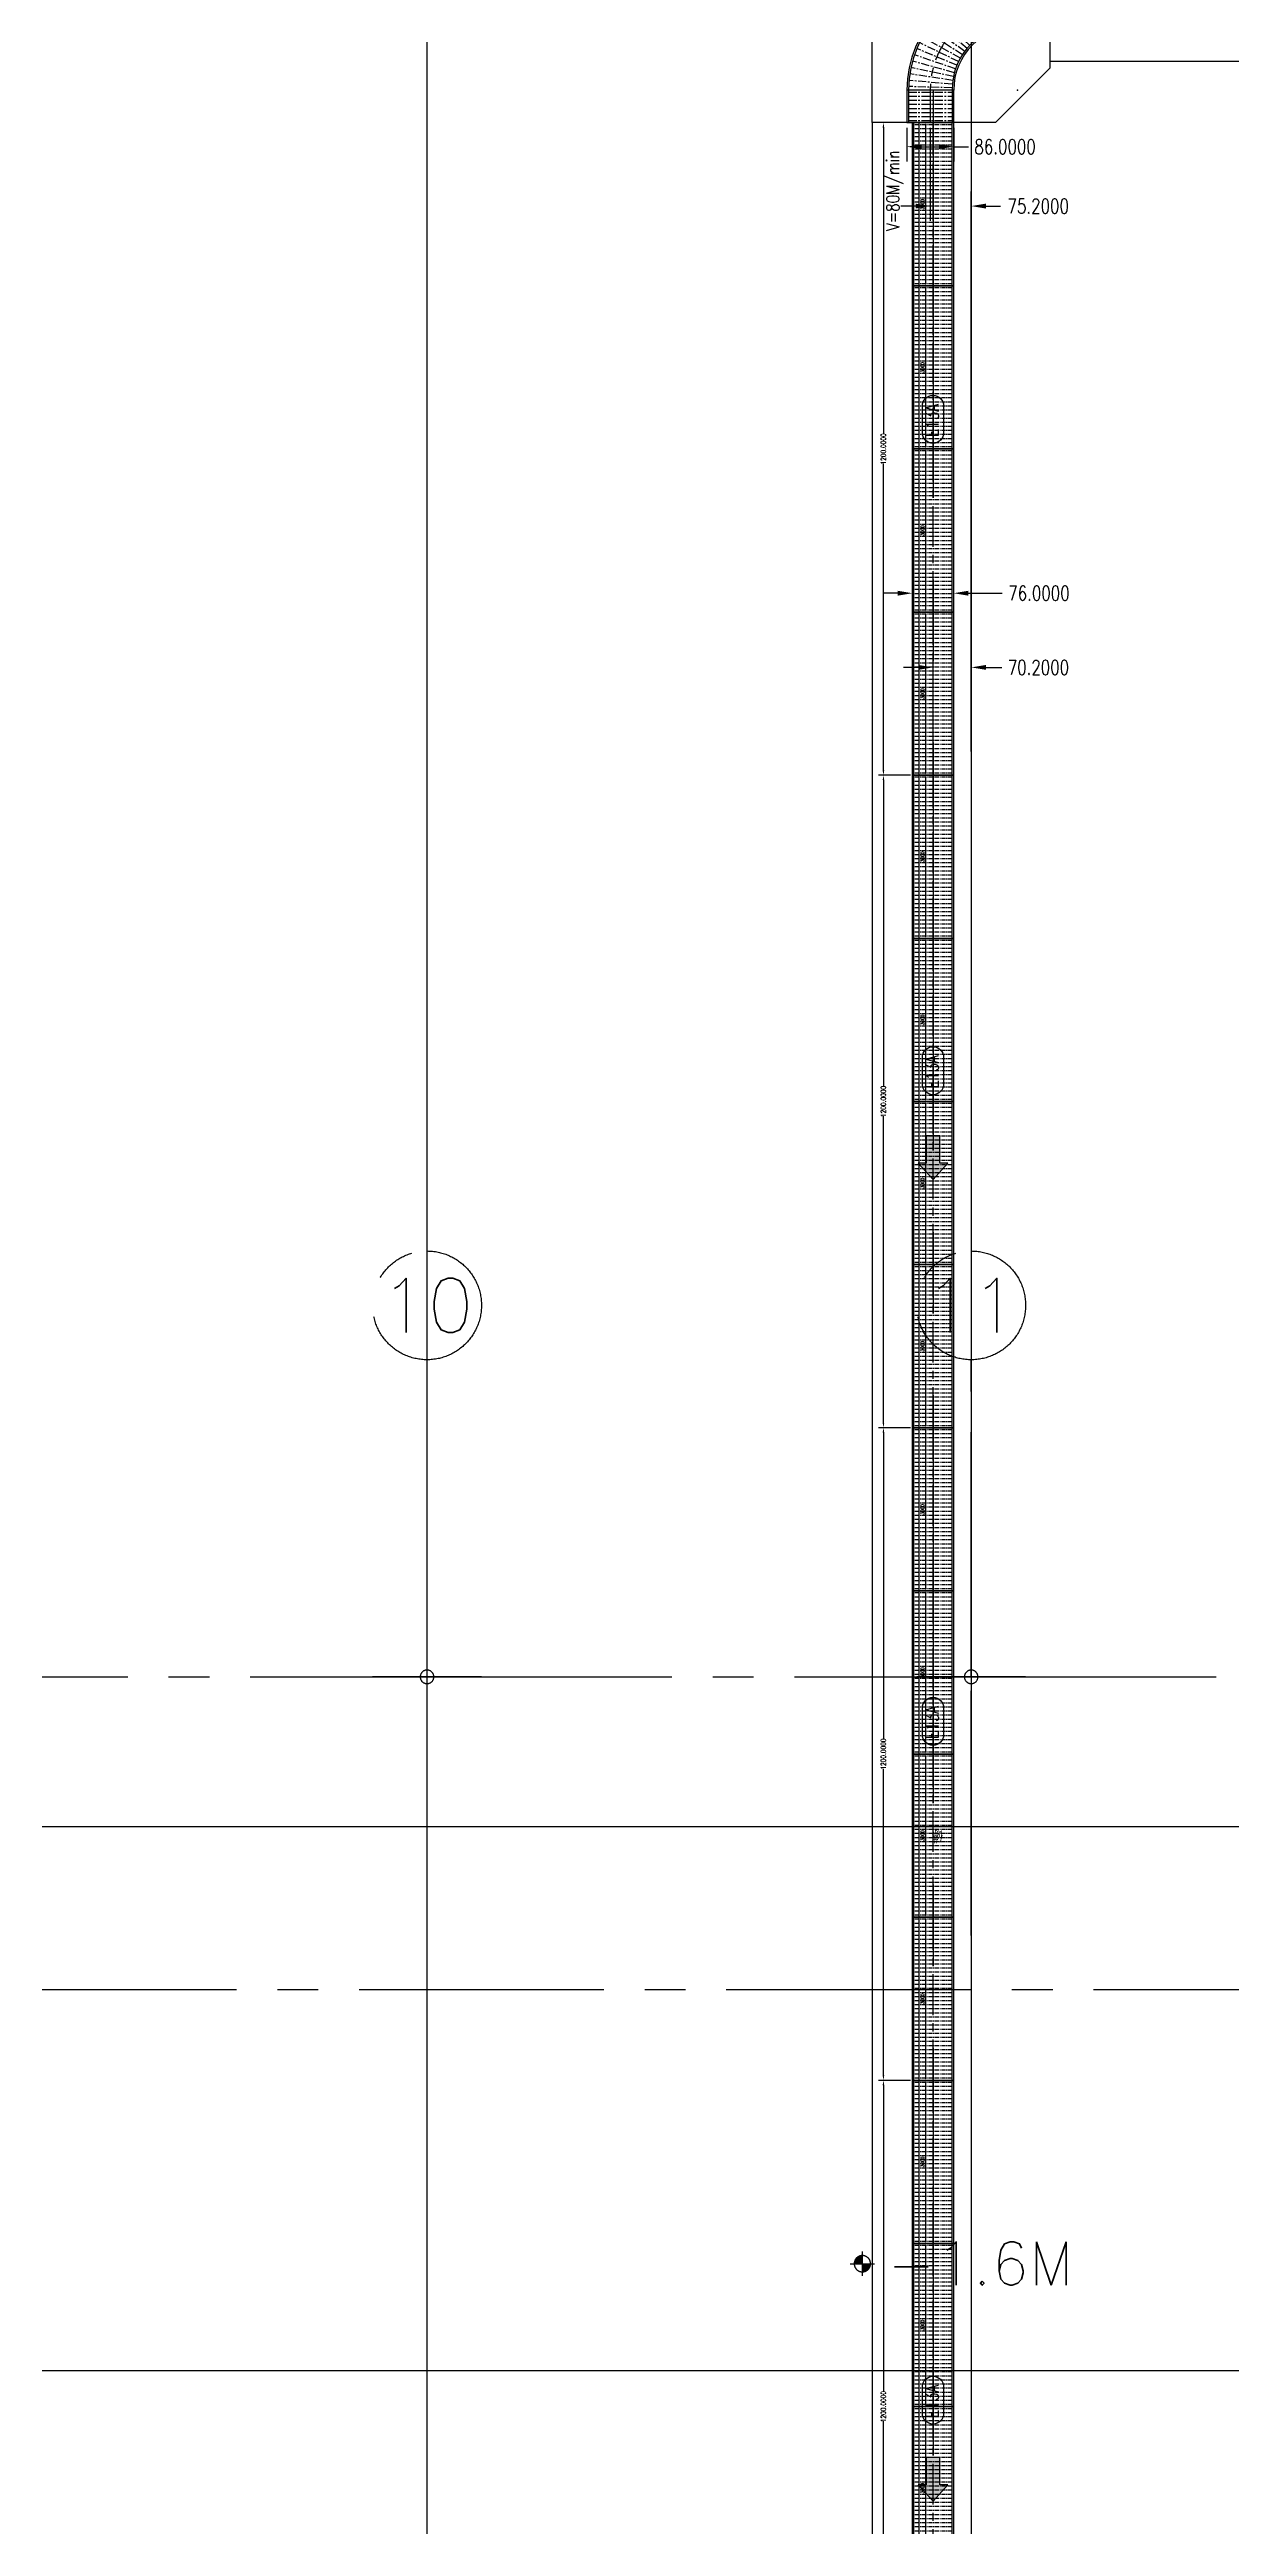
# Model space of a CAD drawing. Extents: x -40736 to 367926, y -65544 to 37405.
# Drawn here: x 343698 to 345870, y -48930 to -44375 of the extents above; entities that cross this region are included whole.
import ezdxf
from ezdxf.enums import TextEntityAlignment as Align

# ---------------------------------------------------------------- set-up
doc = ezdxf.new("R2010")
doc.units = 0
doc.header["$LTSCALE"] = 600
doc.header["$MEASUREMENT"] = 0
doc.linetypes.add('CENTER', pattern=[2, 1.25, -0.25, 0.25, -0.25])
doc.linetypes.add('CENTER2', pattern=[1.125, 0.75, -0.125, 0.125, -0.125])
doc.layers.get('0').update_dxf_attribs({"linetype": 'CONTINUOUS'})
doc.layers.get('DEFPOINTS').update_dxf_attribs({"linetype": 'CONTINUOUS'})
for name, color, linetype in [('0-CV-DIM', 3, 'CONTINUOUS'), ('0-DC_Line', 142, 'CONTINUOUS'), ('0-機台細部', 7, 'CONTINUOUS'), ('0-機號', 4, 'CONTINUOUS'), ('0-滾筒細部', 3, 'CONTINUOUS'), ('0-維修步道', 253, 'CONTINUOUS'), ('1FL OHCV', 6, 'CONTINUOUS'), ('底圖', 253, 'CONTINUOUS'), ('規劃圖', 253, 'CONTINUOUS')]:
    doc.layers.add(name, color=color, linetype=linetype)
doc.styles.add('AEH', font='SIMPLEX.SHX', dxfattribs={"bigfont": 'AE.SHX'})
doc.styles.get("Standard").update_dxf_attribs({"font": 'txt.shx', "width": 0.75, "bigfont": 'chineset.shx'})
doc.dimstyles.get("Standard").update_dxf_attribs({"dimtxt": 0.18, "dimasz": 0.18, "dimexe": 0.18, "dimexo": 0.0625, "dimgap": 0.09, "dimtad": 0, "dimtih": 1, "dimtoh": 1, "dimdec": 4, "dimzin": 0, "dimdsep": 46, "dimtxsty": 'Standard', "dimcen": 0.09, "dimadec": 0, "dimazin": 0, "dimtfac": 1, "dimtdec": 4, "dimtofl": 0, "dimtmove": 0, "dimatfit": 3, "dimfxl": 0, "dimtolj": 1, "dimtzin": 0, "dimarcsym": 0})

# ---------------------------------------------------------------- blocks, each defined once
blk = doc.blocks.new('MT_DC_Line')
at = {"layer": '0-維修步道'}
for points in [[(31150, 10322), (91660, 10322), (91660, 11822), (31150, 11822)], [(91660, 11822), (94290, 11822), (94290, 8552), (92660, 8552), (91660, 9552)], [(94290, 8552), (92790, 8552), (92790, 3797), (94290, 3395)]]:
    blk.add_lwpolyline(points, close=True, dxfattribs=at)
blk = doc.blocks.new('*D477')
at = {"layer": 'DEFPOINTS', "color": 0}
for p in [(1152.1, 8916.3), (1152.1, 8751.7), (1222.3, 8752)]:
    blk.add_point(p, dxfattribs=at)
at = {"layer": '規劃圖', "color": 0, "lineweight": -2}
for p, q in [((1152.1, 8761.1), (1152.1, 8943.3)), ((1222.3, 8761.4), (1222.3, 8943.3)), ((1125.1, 8916.3), (1098.1, 8916.3)), ((1249.3, 8916.3), (1278.3, 8916.3))]:
    blk.add_line(p, q, dxfattribs=at)
at = {"layer": '規劃圖', "color": 0}
for points in [[(1125.1, 8920.8), (1125.1, 8911.8), (1152.1, 8916.3)], [(1249.3, 8920.8), (1249.3, 8911.8), (1222.3, 8916.3)]]:
    blk.add_solid(points, dxfattribs=at)
at = {"layer": '規劃圖', "color": 0, "insert": (1345.8, 8916.3), "char_height": 27, "attachment_point": 5}
blk.add_mtext('\\A1;70.2000', dxfattribs=at)
blk = doc.blocks.new('*D478')
at = {"layer": 'DEFPOINTS', "color": 0}
for p in [(1147.1, 9918), (1147.1, 9764.6), (1222.3, 8752)]:
    blk.add_point(p, dxfattribs=at)
at = {"layer": '規劃圖', "color": 0, "lineweight": -2}
for p, q in [((1147.1, 9908.6), (1147.1, 9737.6)), ((1120.1, 9764.6), (1093.1, 9764.6)), ((1222.3, 8761.4), (1222.3, 9791.6)), ((1249.3, 9764.6), (1276.3, 9764.6))]:
    blk.add_line(p, q, dxfattribs=at)
at = {"layer": '規劃圖', "color": 0}
for points in [[(1120.1, 9769.1), (1120.1, 9760.1), (1147.1, 9764.6)], [(1249.3, 9769.1), (1249.3, 9760.1), (1222.3, 9764.6)]]:
    blk.add_solid(points, dxfattribs=at)
at = {"layer": '規劃圖', "color": 0, "insert": (1345.5, 9764.6), "char_height": 27, "attachment_point": 5}
blk.add_mtext('\\A1;75.2000', dxfattribs=at)
blk = doc.blocks.new('*D479')
at = {"layer": 'DEFPOINTS', "color": 0}
for p in [(1104.1, 9918), (1190.1, 9918), (1190.1, 9873.8)]:
    blk.add_point(p, dxfattribs=at)
at = {"layer": '規劃圖', "color": 0, "lineweight": -2}
for p, q in [((1104.1, 9908.6), (1104.1, 9846.8)), ((1190.1, 9908.6), (1190.1, 9846.8)), ((1131.1, 9873.8), (1163.1, 9873.8)), ((1190.1, 9873.8), (1217.1, 9873.8))]:
    blk.add_line(p, q, dxfattribs=at)
at = {"layer": '規劃圖', "color": 0}
for points in [[(1131.1, 9878.3), (1131.1, 9869.3), (1104.1, 9873.8)], [(1163.1, 9878.3), (1163.1, 9869.3), (1190.1, 9873.8)]]:
    blk.add_solid(points, dxfattribs=at)
at = {"layer": '規劃圖', "color": 0, "insert": (1284.6, 9873.8), "char_height": 27, "attachment_point": 5}
blk.add_mtext('\\A1;86.0000', dxfattribs=at)
blk = doc.blocks.new('*D480')
at = {"layer": 'DEFPOINTS', "color": 0}
for p in [(1190.1, 9052.7), (1114.1, 9018), (1190.1, 9018)]:
    blk.add_point(p, dxfattribs=at)
at = {"layer": '規劃圖', "color": 0, "lineweight": -2}
for p, q in [((1114.1, 9027.4), (1114.1, 9079.7)), ((1190.1, 9027.4), (1190.1, 9079.7)), ((1087.1, 9052.7), (1060.1, 9052.7)), ((1217.1, 9052.7), (1279.3, 9052.7))]:
    blk.add_line(p, q, dxfattribs=at)
at = {"layer": '規劃圖', "color": 0}
for points in [[(1087.1, 9057.2), (1087.1, 9048.2), (1114.1, 9052.7)], [(1217.1, 9057.2), (1217.1, 9048.2), (1190.1, 9052.7)]]:
    blk.add_solid(points, dxfattribs=at)
at = {"layer": '規劃圖', "color": 0, "insert": (1346.8, 9052.7), "char_height": 27, "attachment_point": 5}
blk.add_mtext('\\A1;76.0000', dxfattribs=at)
blk = doc.blocks.new('90curve')
for p, q in [((-1170, 0), (-2030, 0)), ((0, -1170), (0, -2030))]:
    blk.add_line(p, q)
for points in [[(-2030, 0), (-1170, 0), (-1170, 600), (-2030, 600)], [(0, -2030), (600, -2030), (600, -1170), (0, -1170)]]:
    blk.add_lwpolyline(points, close=True)
for radius in [2030, 1170]:
    blk.add_arc((0, 0), radius, 180, 270)
at = {"linetype": 'CENTER'}
blk.add_arc((0, 0), 1600, 180, 270, dxfattribs=at)
blk.add_point((0, 0))
blk = doc.blocks.new('*D494')
at = {"layer": '0-CV-DIM', "color": 0, "lineweight": -2}
for p, q in [((1106, 9918), (1052, 9918)), ((1061, 9909), (1061, 9345)), ((1061, 8727), (1061, 9291)), ((1111, 8718), (1052, 8718))]:
    blk.add_line(p, q, dxfattribs=at)
at = {"layer": '0-CV-DIM', "color": 0}
for points in [[(1059.5, 9909), (1062.5, 9909), (1061, 9918)], [(1059.5, 8727), (1062.5, 8727), (1061, 8718)]]:
    blk.add_solid(points, dxfattribs=at)
at = {"layer": 'DEFPOINTS', "color": 0}
for p in [(1109.1, 9918), (1061, 8718), (1114.1, 8718)]:
    blk.add_point(p, dxfattribs=at)
at = {"layer": '0-CV-DIM', "color": 0, "insert": (1061, 9318), "char_height": 9, "attachment_point": 5, "rotation": 90}
blk.add_mtext('\\A1;1200.0000', dxfattribs=at)
blk = doc.blocks.new('roller_FF')
at = {"color": 1, "linetype": 'CENTER', "ltscale": 0.1}
blk.add_line((0, -350), (0, 350), dxfattribs=at)
blk = doc.blocks.new('*D93')
at = {"layer": '0-滾筒細部', "color": 0, "lineweight": -2}
for p, q in [((0, 360), (0, 120)), ((2970, 140), (30, 140)), ((3000, 360), (3000, 120))]:
    blk.add_line(p, q, dxfattribs=at)
at = {"layer": '0-滾筒細部', "color": 0}
for points in [[(30, 145), (30, 135), (0, 140)], [(2970, 145), (2970, 135), (3000, 140)]]:
    blk.add_solid(points, dxfattribs=at)
at = {"layer": 'DEFPOINTS', "color": 0}
for p in [(0, 380), (0, 140), (3000, 380)]:
    blk.add_point(p, dxfattribs=at)
at = {"layer": '0-滾筒細部', "color": 0, "insert": (1500, 192), "char_height": 64, "attachment_point": 5}
blk.add_mtext('\\A1;3000', dxfattribs=at)
blk = doc.blocks.new('CURVE_90')
for p, q in [((1600, 1170), (1600, 2030)), ((1600, 2000), (2200, 2000)), ((1600, 1200), (2200, 1200)), ((430, 0), (-430, 0)), ((-400, 0), (-400, -600)), ((400, 0), (400, -600))]:
    blk.add_line(p, q)
at = {"color": 1}
for p, q in [((1600, 1600), (2200, 1600)), ((0, 0), (0, -600))]:
    blk.add_line(p, q, dxfattribs=at)
for points in [[(1600, 1170), (2200, 1170), (2200, 2030), (1600, 2030)], [(-430, 0), (-430, -600), (430, -600), (430, 0)]]:
    blk.add_lwpolyline(points, close=True)
for radius in [2030, 2000, 1200, 1170]:
    blk.add_arc((1600, 0), radius, 90, 180)
at = {"color": 1, "linetype": 'CENTER'}
blk.add_arc((1600, 0), 1600, 90, 180, dxfattribs=at)
blk.add_point((1600, 0))
at = {"layer": '0-滾筒細部', "color": 1, "linetype": 'CENTER', "ltscale": 0.2}
for p, q in [((1138, 1107), (830, 1846)), ((1206, 1133), (943, 1889)), ((1275, 1155), (1058, 1925)), ((1345, 1173), (1175, 1954)), ((1416, 1186), (1294, 1976)), ((1488, 1195), (1414, 1991)), ((1561, 1199), (1535, 1999)), ((1638, 1200), (1638, 2000)), ((1712, 1200), (1712, 2000)), ((1788, 1200), (1788, 2000)), ((1862, 1200), (1862, 2000)), ((1938, 1200), (1938, 2000)), ((2012, 1200), (2012, 2000)), ((2088, 1200), (2088, 2000)), ((2162, 1200), (2162, 2000)), ((724, 820), (140, 1367)), ((775, 872), (225, 1453)), ((829, 920), (316, 1533)), ((886, 965), (411, 1608)), ((946, 1006), (510, 1677)), ((1008, 1044), (613, 1740)), ((1072, 1078), (720, 1796)), ((553, 587), (-144, 978)), ((591, 649), (-82, 1082)), ((632, 709), (-14, 1181)), ((676, 766), (60, 1277)), ((443, 319), (-328, 532)), ((465, 389), (-292, 648)), ((490, 456), (-250, 761)), ((520, 523), (-200, 871)), ((401, 39), (-399, 65)), ((405, 106), (-392, 176)), ((413, 178), (-378, 296)), ((426, 249), (-357, 415)), ((-400, -38), (400, -38)), ((-400, -112), (400, -112)), ((-400, -188), (400, -188)), ((-400, -262), (400, -262)), ((-400, -338), (400, -338)), ((-400, -413), (400, -413)), ((-400, -488), (400, -488)), ((-400, -563), (400, -563))]:
    blk.add_line(p, q, dxfattribs=at)
blk = doc.blocks.new('GO-1')
blk.add_hatch(color=254).paths.add_polyline_path([(0, 0), (-2.75, -3), (-1.25, -3), (-1.25, -8), (1.25, -8), (1.25, -3), (2.75, -3)])
at = {"color": 254}
blk.add_lwpolyline([(1.25, -8), (1.25, -3), (2.75, -3), (0, 0), (-2.75, -3), (-1.25, -3), (-1.25, -8)], close=True, dxfattribs=at)
blk = doc.blocks.new('*D510')
at = {"layer": '0-CV-DIM', "color": 0, "lineweight": -2}
for p, q in [((1106, 8718), (1052, 8718)), ((1061, 8709), (1061, 8145)), ((1061, 7527), (1061, 8091)), ((1111, 7518), (1052, 7518))]:
    blk.add_line(p, q, dxfattribs=at)
at = {"layer": '0-CV-DIM', "color": 0}
for points in [[(1059.5, 8709), (1062.5, 8709), (1061, 8718)], [(1059.5, 7527), (1062.5, 7527), (1061, 7518)]]:
    blk.add_solid(points, dxfattribs=at)
at = {"layer": 'DEFPOINTS', "color": 0}
for p in [(1109.1, 8718), (1061, 7518), (1114.1, 7518)]:
    blk.add_point(p, dxfattribs=at)
at = {"layer": '0-CV-DIM', "color": 0, "insert": (1061, 8118), "char_height": 9, "attachment_point": 5, "rotation": 90}
blk.add_mtext('\\A1;1200.0000', dxfattribs=at)
blk = doc.blocks.new('*D511')
at = {"layer": '0-CV-DIM', "color": 0, "lineweight": -2}
for p, q in [((1106, 7518), (1052, 7518)), ((1061, 7509), (1061, 6945)), ((1061, 6327), (1061, 6891)), ((1111, 6318), (1052, 6318))]:
    blk.add_line(p, q, dxfattribs=at)
at = {"layer": '0-CV-DIM', "color": 0}
for points in [[(1059.5, 7509), (1062.5, 7509), (1061, 7518)], [(1059.5, 6327), (1062.5, 6327), (1061, 6318)]]:
    blk.add_solid(points, dxfattribs=at)
at = {"layer": 'DEFPOINTS', "color": 0}
for p in [(1109.1, 7518), (1061, 6318), (1114.1, 6318)]:
    blk.add_point(p, dxfattribs=at)
at = {"layer": '0-CV-DIM', "color": 0, "insert": (1061, 6918), "char_height": 9, "attachment_point": 5, "rotation": 90}
blk.add_mtext('\\A1;1200.0000', dxfattribs=at)
blk = doc.blocks.new('*D512')
at = {"layer": '0-CV-DIM', "color": 0, "lineweight": -2}
for p, q in [((1106, 6318), (1052, 6318)), ((1061, 6309), (1061, 5745)), ((1061, 5127), (1061, 5691)), ((1111, 5118), (1052, 5118))]:
    blk.add_line(p, q, dxfattribs=at)
at = {"layer": '0-CV-DIM', "color": 0}
for points in [[(1059.5, 6309), (1062.5, 6309), (1061, 6318)], [(1059.5, 5127), (1062.5, 5127), (1061, 5118)]]:
    blk.add_solid(points, dxfattribs=at)
at = {"layer": 'DEFPOINTS', "color": 0}
for p in [(1109.1, 6318), (1061, 5118), (1114.1, 5118)]:
    blk.add_point(p, dxfattribs=at)
at = {"layer": '0-CV-DIM', "color": 0, "insert": (1061, 5718), "char_height": 9, "attachment_point": 5, "rotation": 90}
blk.add_mtext('\\A1;1200.0000', dxfattribs=at)
blk = doc.blocks.new('CV_3000L_FF')
for p, q in [((0, 350), (3000, 350)), ((0, -350), (3000, -350))]:
    blk.add_line(p, q)
at = {"color": 1, "linetype": 'CENTER'}
blk.add_line((0, 0), (3000, 0), dxfattribs=at)
blk.add_lwpolyline([(0, -380), (3000, -380), (3000, 380), (0, 380)], close=True)
at = {"layer": '0-滾筒細部'}
for p in [(37.5, 0), (112.5, 0), (187.5, 0), (262.5, 0), (337.5, 0), (412.5, 0), (487.5, 0), (562.5, 0), (637.5, 0), (712.5, 0), (787.5, 0), (862.5, 0), (937.5, 0), (1012.5, 0), (1087.5, 0), (1162.5, 0), (1237.5, 0), (1312.5, 0), (1387.5, 0), (1462.5, 0), (1537.5, 0), (1612.5, 0), (1687.5, 0), (1762.5, 0), (1837.5, 0), (1912.5, 0), (1987.5, 0), (2062.5, 0), (2137.5, 0), (2212.5, 0), (2287.5, 0), (2362.5, 0), (2437.5, 0), (2512.5, 0), (2587.5, 0), (2662.5, 0), (2737.5, 0), (2812.5, 0), (2887.5, 0), (2962.5, 0)]:
    blk.add_blockref('roller_FF', p, dxfattribs=at)
dim = blk.add_linear_dim(base=(0, 140), p1=(3000, 380), p2=(0, 380), dimstyle='Standard', override={"dimscale": 20}, dxfattribs=at)
dim.commit()
dim.dimension.update_dxf_attribs({"geometry": '*D93', "text_midpoint": (1500, 192)})
blk = doc.blocks.new('A$C1C6605B1')
blk.add_lwpolyline([(1126.57952, 4653), (1126.57952, 9918)])
at = {"layer": '0-DC_Line', "linetype": 'CENTER'}
blk.add_line((1152.07952, 9978), (1152.07952, 1467), dxfattribs=at)
at = {"layer": '0-DC_Line'}
for p, q in [((1190.07952, 8718), (1114.07952, 8718)), ((1190.07952, 7518), (1114.07952, 7518)), ((1190.07952, 6318), (1114.07952, 6318))]:
    blk.add_line(p, q, dxfattribs=at)
blk.add_lwpolyline([(1190.07952, 1467), (1190.07952, 9918), (1114.07952, 9918), (1114.07952, 1467)], close=True, dxfattribs=at)
at = {"layer": '0-機號'}
for points in [[(1171.66481, 9396.91363), (1171.66481, 9347.9243, -1), (1132.49423, 9347.9243), (1132.49423, 9396.91363, -1)], [(1171.66481, 8199.06093), (1171.66481, 8150.07161, -1), (1132.49423, 8150.07161), (1132.49423, 8199.06093, -1)], [(1171.66481, 7002.70706), (1171.66481, 6953.71773, -1), (1132.49423, 6953.71773), (1132.49423, 7002.70706, -1)], [(1171.66481, 5754.39513), (1171.66481, 5705.4058, -1), (1132.49423, 5705.4058), (1132.49423, 5754.39513, -1)]]:
    blk.add_lwpolyline(points, format="xyb", close=True, dxfattribs=at)
at = {"layer": '1FL OHCV'}
blk.add_lwpolyline([(1104.07952, 9978), (1104.07952, 9918), (1190.07952, 9918), (1190.07952, 9978)], close=True, dxfattribs=at)
at = {"layer": '0-DC_Line'}
for name, p, xscale, yscale, zscale, rotation in [('90curve', (1307.07952, 9978.00001), 0.09999999997671694, 0.09999999997671694, 0.09999999997671694, 270), ('GO-1', (1152.07952, 7974.71455), 9.999999997671694, 9.999999997671694, 9.999999997671694, 180), ('GO-1', (1152.07952, 5544.38772), 9.999999997671694, 9.999999997671694, 9.999999997671694, 180)]:
    blk.add_blockref(name, p, dxfattribs=dict(at, xscale=xscale, yscale=yscale, zscale=zscale, rotation=rotation))
at = {"layer": '0-機台細部', "xscale": 0.09999999997671694, "yscale": 0.09999999997671694, "zscale": 0.09999999997671694}
blk.add_blockref('CURVE_90', (1147.07952, 9978), dxfattribs=at)
at = {"layer": '0-機台細部', "xscale": 0.09999999997671694, "yscale": 0.09999999997671694, "zscale": 0.09999999997671694, "rotation": 90}
for p in [(1152.07952, 9618), (1152.07952, 9318), (1152.07952, 9018), (1152.07952, 8718), (1152.07952, 8418), (1152.07952, 8118), (1152.07952, 7818), (1152.07952, 7518), (1152.07952, 7218), (1152.07952, 6918), (1152.07952, 6618), (1152.07952, 6318), (1152.07952, 6018), (1152.07952, 5718), (1152.07952, 5418)]:
    blk.add_blockref('CV_3000L_FF', p, dxfattribs=at)
at = {"layer": '規劃圖', "xscale": 0.09999999997671694, "yscale": 0.09999999997671694, "zscale": 0.09999999997671694, "rotation": 90}
blk.add_blockref('MT_DC_Line', (2222.27952, 751.99999), dxfattribs=at)
at = {"layer": '0-機號', "width": 0.8}
for s, p in [('V=80M/min', (1079.94978, 9792.98598)), ('E13A', (1150.70976, 9370.56032)), ('E13A', (1150.70976, 8172.70763)), ('E13A', (1150.70976, 6976.35375)), ('E13A', (1150.70976, 5728.04182))]:
    blk.add_text(s, height=23.04, rotation=90, dxfattribs=at).set_placement(p, align=Align.MIDDLE)
at = {"layer": '0-CV-DIM'}
for base, p1, p2, picture, middle in [((1060.96166, 8718), (1109.07952, 9918.00001), (1114.07952, 8718), '*D494', (1060.96166, 9318)), ((1060.96166, 7517.99999), (1109.07952, 8718), (1114.07952, 7517.99999), '*D510', (1060.96166, 8117.99999)), ((1060.96166, 6317.99998), (1109.07952, 7517.99999), (1114.07952, 6317.99998), '*D511', (1060.96166, 6917.99998)), ((1060.96166, 5117.99997), (1109.07952, 6317.99998), (1114.07952, 5117.99997), '*D512', (1060.96166, 5717.99997))]:
    dim = blk.add_linear_dim(base=base, p1=p1, p2=p2, angle=90, dimstyle='Standard', override={"dimscale": 50}, dxfattribs=at)
    dim.commit()
    dim.dimension.update_dxf_attribs({"geometry": picture, "text_midpoint": middle})
at = {"layer": '規劃圖'}
for base, p1, p2, picture, middle in [((1147.07952, 9764.58422), (1222.27952, 8751.99999), (1147.07952, 9918), '*D478', (1345.46702, 9764.58422)), ((1190.07952, 9052.68948), (1114.07952, 9018), (1190.07952, 9018), '*D480', (1346.80016, 9052.68948)), ((1152.07952, 8916.25272), (1222.27952, 8751.99999), (1152.07952, 8751.75), '*D477', (1345.77212, 8916.25272))]:
    dim = blk.add_linear_dim(base=base, p1=p1, p2=p2, angle=180, dimstyle='Standard', override={"dimscale": 150, "dimtfill": 1}, dxfattribs=at)
    dim.commit()
    dim.dimension.update_dxf_attribs({"geometry": picture, "text_midpoint": middle, "dimtype": 160})
dim = blk.add_linear_dim(base=(1190.07952, 9873.7879), p1=(1104.07952, 9918.00001), p2=(1190.07952, 9918), angle=180, dimstyle='Standard', override={"dimscale": 150, "dimtfill": 1}, dxfattribs=at)
dim.commit()
dim.dimension.update_dxf_attribs({"geometry": '*D479', "text_midpoint": (1284.57952, 9873.7879)})

msp = doc.modelspace()

# ---------------------------------------------------------------- linework, layer by layer
at = {"layer": '底圖', "color": 253}
for p, q in [((344391.28927, -49643.31765), (344391.28927, -33643.31825)), ((345391.28917, -33643.31825), (345391.28917, -49643.31765)), ((355391.28837, -47643.31795), (335391.29017, -47643.31795)), ((335391.29017, -48643.31765), (355391.28837, -48643.31765))]:
    msp.add_line(p, q, dxfattribs=at)
at = {"layer": '底圖', "linetype": 'CENTER2'}
for p, q in [((344391.28957, -47367.82286), (344391.28957, -46784.66141)), ((345391.28957, -47367.82286), (345391.28957, -46784.66141)), ((344391.28957, -47843.33166), (344391.28957, -47317.82286)), ((344391.28957, -47843.33166), (344391.28957, -47317.82286)), ((345391.28957, -47843.33166), (345391.28957, -47317.82286)), ((345391.28957, -47843.33166), (345391.28957, -47317.82286)), ((343391.28957, -47367.82286), (344391.28957, -47367.82286)), ((344291.28957, -47367.82286), (344491.28957, -47367.82286)), ((344491.28957, -47367.82286), (344291.28957, -47367.82286)), ((344391.28957, -47367.82286), (345391.28957, -47367.82286)), ((345291.28957, -47367.82286), (345491.28957, -47367.82286)), ((345491.28957, -47367.82286), (345291.28957, -47367.82286)), ((345391.28957, -47367.82286), (346391.28957, -47367.82286)), ((327391.24141, -47943.71699), (364000.46409, -47941.95368)), ((345168.78957, -48446.97859), (345176.28957, -48446.97859)), ((345176.28957, -48446.97859), (345191.28957, -48446.97859)), ((345176.42966, -48444.93332), (345189.2443, -48432.11868)), ((345177.03604, -48446.97859), (345191.28957, -48432.72506)), ((345177.40231, -48441.30902), (345185.62, -48433.09133)), ((345179.68769, -48446.97859), (345191.28957, -48435.37671)), ((345182.33934, -48446.97859), (345191.28957, -48438.02836)), ((345184.99099, -48446.97859), (345191.28957, -48440.68001)), ((345187.64264, -48446.97859), (345191.28957, -48443.33166)), ((345190.29429, -48446.97859), (345191.28957, -48445.98331)), ((345191.20444, -48461.97835), (345191.28957, -48461.89322)), ((345191.20444, -48461.97835), (345191.28957, -48461.89322)), ((345191.28957, -48431.97859), (345191.28957, -48424.47859)), ((345191.28957, -48446.97859), (345191.28957, -48431.97859)), ((345191.28957, -48461.97859), (345191.28957, -48446.97859)), ((345191.28957, -48446.97859), (345206.2042, -48446.97859)), ((345191.28957, -48448.63497), (345192.94594, -48446.97859)), ((345191.28957, -48451.28662), (345195.59759, -48446.97859)), ((345191.28957, -48453.93827), (345198.24924, -48446.97859)), ((345191.28957, -48456.58992), (345200.90089, -48446.97859)), ((345191.28957, -48459.24157), (345203.55254, -48446.97859)), ((345191.28957, -48461.89322), (345206.2042, -48446.97859)), ((345191.28957, -48469.47859), (345191.28957, -48461.97859)), ((345194.12658, -48461.70786), (345206.01884, -48449.8156)), ((345198.18779, -48460.29829), (345204.60927, -48453.87682)), ((345206.2042, -48446.97859), (345206.28933, -48446.89346)), ((345206.2042, -48446.97859), (345213.78957, -48446.97859))]:
    msp.add_line(p, q, dxfattribs=at)
for centre, major_axis, start_param, end_param in [((344391.28957, -46684.66141), (-70.71068, 70.71068), -0.7853981634, 5.4977871438), ((345391.28957, -46684.66141), (-70.71068, 70.71068), -0.7853981634, 5.4977871438), ((344391.28957, -47367.82286), (8.83883, 8.83883), 5.4977871438, 8.6393797974), ((344391.28957, -47367.82286), (8.83883, 8.83883), 5.4977871438, 8.6393797974), ((344391.28957, -47367.82286), (8.83883, 8.83883), 2.3561944902, 5.4977871438), ((344391.28957, -47367.82286), (8.83883, 8.83883), 2.3561944902, 5.4977871438), ((345391.28957, -47367.82286), (8.83883, 8.83883), 5.4977871438, 8.6393797974), ((345391.28957, -47367.82286), (8.83883, 8.83883), 5.4977871438, 8.6393797974), ((345391.28957, -47367.82286), (-8.83883, 8.83883), 0.7853981634, 3.926990817), ((345391.28957, -47367.82286), (-8.83883, 8.83883), 0.7853981634, 3.926990817), ((345191.28957, -48446.97859), (10.6066, 10.6066), 0.7853981634, 2.3561944902), ((345191.28957, -48446.97859), (-10.6066, 10.6066), 0.7853981634, 2.3561944902), ((345191.28957, -48446.97859), (10.6066, 10.6066), 3.9213154478, 5.4977871438), ((345191.28957, -48446.97859), (-10.6066, 10.6066), 3.926990817, 5.4977871438)]:
    msp.add_ellipse(centre, major_axis=major_axis, ratio=1, start_param=start_param, end_param=end_param, dxfattribs=at)

# ---------------------------------------------------------------- block references
at = {"layer": '底圖', "color": 253}
msp.add_blockref('A$C1C6605B1', (344169.01004, -54427.7968), dxfattribs=at)

# ---------------------------------------------------------------- texts
at = {"linetype": 'Continuous', "style": 'AEH'}
for s, p in [('10', (344391.28957, -46684.66141)), ('11', (345391.28957, -46684.66141))]:
    msp.add_text(s, height=100, dxfattribs=at).set_placement(p, align=Align.MIDDLE)
msp.add_text('-1.6M', height=80, dxfattribs=at).set_placement((345236.76536, -48486.67499))
at = {"layer": '底圖', "insert": (345339.36661, -47670.82852), "char_height": 20, "width": 32.8462793, "attachment_point": 1, "rotation": 180}
msp.add_mtext('{\\fSimSun|b0|i0|c134|p2;礤}', dxfattribs=at)

doc.saveas('drawing.dxf')
